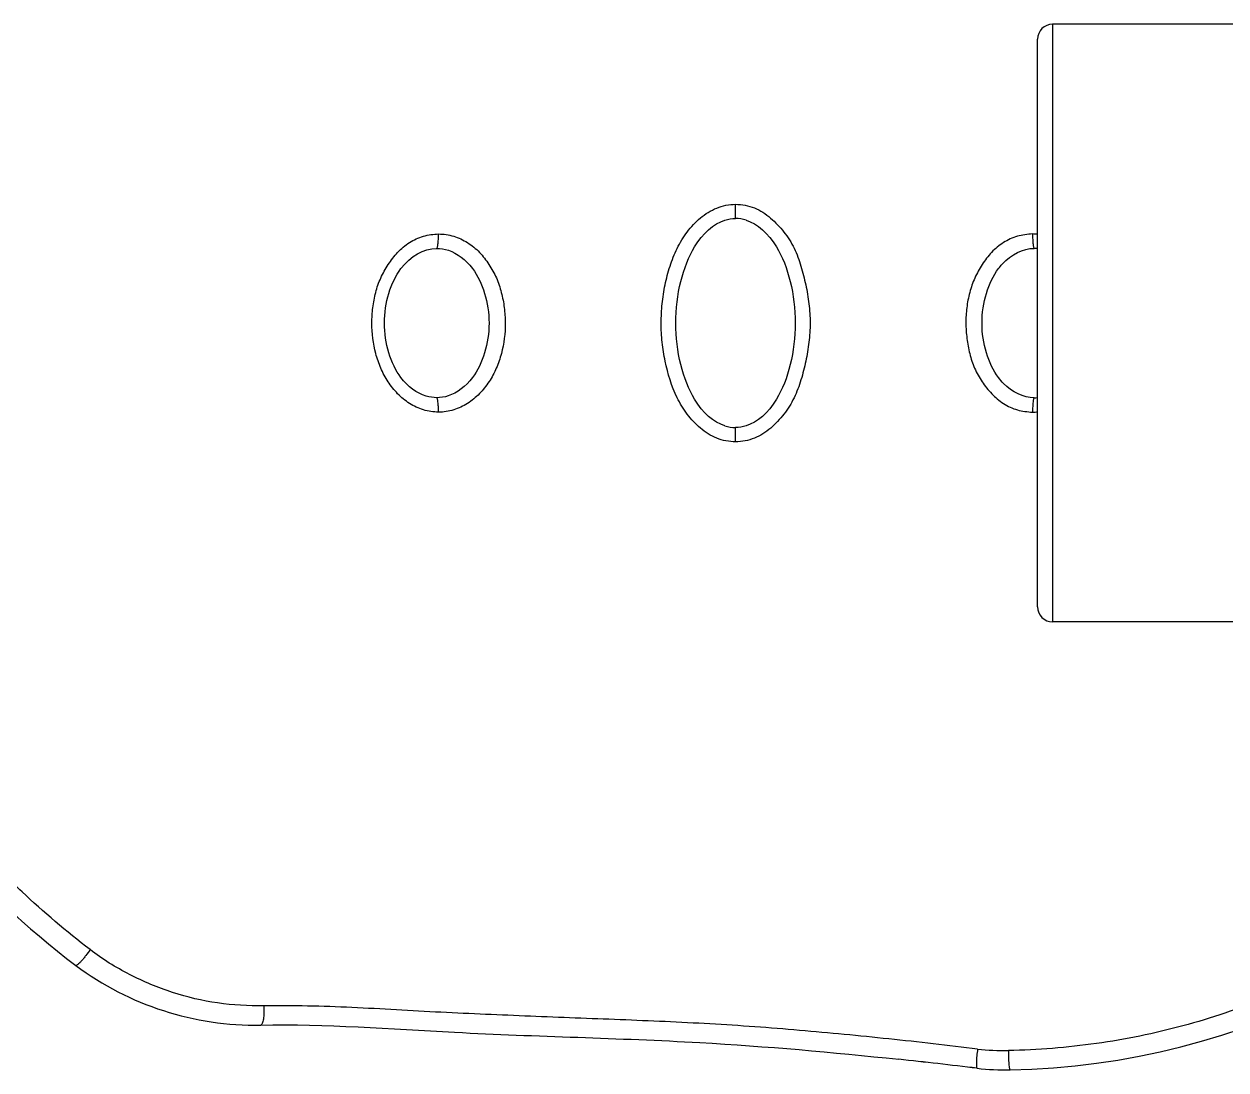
# Model space of a CAD drawing. Extents: x 0 to 3160, y 0 to 2315.
# Drawn here: x 864.3 to 944.7, y 1890.5 to 1960.5 of the extents above; entities that cross this region are included whole.
import ezdxf

# ---------------------------------------------------------------- set-up
doc = ezdxf.new("R2010")
doc.units = 0
doc.header["$LTSCALE"] = 3
doc.header["$MEASUREMENT"] = 0
doc.layers.get('0').update_dxf_attribs({"linetype": 'CONTINUOUS'})

msp = doc.modelspace()

# ---------------------------------------------------------------- linework, layer by layer
at = {"color": 9, "linetype": 'Continuous'}
msp.add_line((933.132, 1960.471), (933.132, 1920.471), dxfattribs=at)
at = {"color": 7, "linetype": 'Continuous'}
for p, q in [((975.132, 1960.471), (933.132, 1960.471)), ((932.132, 1921.471), (932.132, 1959.471)), ((969.632, 1920.471), (933.132, 1920.471))]:
    msp.add_line(p, q, dxfattribs=at)
for centre, radius, start, end in [((899.841, 1940.301), 53.51, 127.49571, 233.16429), ((933.132, 1959.471), 1, 90, 180), ((931.901, 1943.071), 2.4, 84.41709, 89.751), ((931.901, 1937.871), 2.4, 270.24904, 275.58297), ((933.132, 1921.471), 1, 180, 270), ((929.357, 1940.471), 50, 271.07172, 323.70503), ((879.751, 1913.481), 20, 233.16429, 271.08841), ((877.145, 1467.577), 426.071, 83.13342, 83.84416), ((877.145, 1467.577), 426.07, 83.13343, 83.84416), ((929.993, 1906.477), 16, 263.15445, 271.07172)]:
    msp.add_arc(centre, radius, start, end, dxfattribs=at)
at = {"color": 9, "linetype": 'Continuous'}
for centre, radius, start, end in [((931.789, 1942.974), 3.46, 84.25756, 89.92634), ((931.766, 1938.087), 3.578, 270.42937, 275.915), ((929.888, 1906.677), 14.904, 263.18621, 271.09904)]:
    msp.add_arc(centre, radius, start, end, dxfattribs=at)
for points, knots in [([(868.706, 1898.53), (867.126, 1899.747), (864.834, 1901.679), (862.018, 1904.504), (859.377, 1907.493), (856.407, 1911.515), (853.909, 1915.85), (852.212, 1919.475), (850.73, 1923.203), (849.281, 1928.022), (848.196, 1933.966), (847.808, 1940.003), (848.128, 1946.045), (849.142, 1952.002), (850.815, 1957.798), (853.141, 1963.351), (856.082, 1968.588), (859.588, 1973.453), (863.639, 1977.869), (866.663, 1980.478), (868.229, 1981.711)], [0, 0, 0, 0, 0.062265, 0.093383, 0.124507, 0.186779, 0.249164, 0.280419, 0.311714, 0.374397, 0.437185, 0.50004, 0.562895, 0.625685, 0.688368, 0.750895, 0.81328, 0.875546, 0.937751, 1, 1, 1, 1]), ([(911.913, 1932.522), (911.486, 1932.52), (910.621, 1932.694), (909.521, 1933.397), (908.647, 1934.354), (907.745, 1935.823), (907.254, 1937.49), (906.974, 1939.182), (906.913, 1940.471), (906.983, 1941.758), (907.177, 1943.033), (907.5, 1944.282), (907.978, 1945.481), (908.641, 1946.592), (909.517, 1947.548), (910.442, 1948.128), (911.268, 1948.378), (911.699, 1948.421), (911.913, 1948.421)], [0, 0, 0, 0, 0.062329, 0.124736, 0.18725, 0.249769, 0.374618, 0.437148, 0.499686, 0.562253, 0.624795, 0.687362, 0.749896, 0.81242, 0.874924, 0.937377, 0.968701, 1, 1, 1, 1]), ([(911.911, 1947.471), (911.912, 1947.471), (911.909, 1947.481), (911.913, 1947.491), (911.911, 1947.515), (911.912, 1947.545), (911.912, 1947.585), (911.912, 1947.653), (911.913, 1947.755), (911.913, 1947.897), (911.913, 1948.059), (911.913, 1948.236), (911.913, 1948.358), (911.913, 1948.421)], [0, 0, 0, 0, 0.004786, 0.019016, 0.042524, 0.075142, 0.116639, 0.166571, 0.289775, 0.440503, 0.613474, 0.802629, 1, 1, 1, 1]), ([(911.913, 1948.421), (912.128, 1948.421), (912.559, 1948.378), (913.18, 1948.197), (913.759, 1947.904), (914.27, 1947.508), (914.732, 1947.058), (915.294, 1946.408), (915.762, 1945.681), (916.095, 1944.889), (916.291, 1944.275), (916.462, 1943.654), (916.663, 1942.819), (916.849, 1941.761), (916.935, 1940.474), (916.862, 1939.4), (916.738, 1938.551), (916.619, 1937.918), (916.474, 1937.29), (916.298, 1936.67), (916.09, 1936.06), (915.841, 1935.465), (915.531, 1934.9), (915.155, 1934.376), (914.734, 1933.886), (914.276, 1933.431), (913.759, 1933.041), (912.991, 1932.654), (912.341, 1932.522), (911.913, 1932.522)], [0, 0, 0, 0, 0.031254, 0.062576, 0.093798, 0.125049, 0.156377, 0.187612, 0.250036, 0.281237, 0.312506, 0.343801, 0.375051, 0.437502, 0.500002, 0.562464, 0.593734, 0.624989, 0.656227, 0.687482, 0.718797, 0.750079, 0.781257, 0.812485, 0.843846, 0.875176, 0.906377, 0.93767, 1, 1, 1, 1]), ([(892.032, 1934.509), (891.691, 1934.51), (891.004, 1934.613), (890.065, 1935.053), (889.267, 1935.716), (888.633, 1936.533), (888.142, 1937.444), (887.696, 1938.747), (887.525, 1940.129), (887.614, 1941.503), (887.77, 1942.352), (887.966, 1943.012), (888.223, 1943.65), (888.652, 1944.396), (889.263, 1945.23), (890.061, 1945.896), (891.005, 1946.327), (891.691, 1946.431), (892.032, 1946.434)], [0, 0, 0, 0, 0.062194, 0.124463, 0.186879, 0.249406, 0.312011, 0.37466, 0.49981, 0.562481, 0.625285, 0.656644, 0.687922, 0.750539, 0.813055, 0.875475, 0.937787, 1, 1, 1, 1]), ([(891.911, 1945.471), (891.921, 1945.471), (891.943, 1945.499), (891.96, 1945.553), (891.98, 1945.642), (892.005, 1945.814), (892.025, 1946.082), (892.031, 1946.31), (892.032, 1946.434)], [0, 0, 0, 0, 0.029938, 0.089536, 0.181716, 0.304012, 0.622308, 1, 1, 1, 1]), ([(892.032, 1946.434), (892.373, 1946.434), (893.06, 1946.329), (893.998, 1945.889), (894.8, 1945.232), (895.419, 1944.405), (895.934, 1943.509), (896.257, 1942.523), (896.449, 1941.508), (896.544, 1940.133), (896.369, 1938.75), (895.927, 1937.444), (895.435, 1936.533), (894.792, 1935.723), (893.999, 1935.055), (893.061, 1934.61), (892.373, 1934.507), (892.032, 1934.509)], [0, 0, 0, 0, 0.062196, 0.124443, 0.18678, 0.249273, 0.311822, 0.374431, 0.437228, 0.499916, 0.625184, 0.68788, 0.750469, 0.813065, 0.87546, 0.937752, 1, 1, 1, 1]), ([(931.793, 1946.434), (931.452, 1946.409), (930.765, 1946.339), (929.981, 1945.961), (929.424, 1945.564), (928.921, 1945.094), (928.406, 1944.403), (927.901, 1943.5), (927.564, 1942.521), (927.369, 1941.505), (927.304, 1940.471), (927.372, 1939.611), (927.481, 1938.931), (927.586, 1938.426), (927.726, 1937.928), (927.973, 1937.286), (928.392, 1936.532), (929.033, 1935.721), (929.823, 1935.054), (930.765, 1934.604), (931.452, 1934.532), (931.793, 1934.509)], [0, 0, 0, 0, 0.06226, 0.124453, 0.155664, 0.186832, 0.249422, 0.312014, 0.374576, 0.43734, 0.500022, 0.562691, 0.594094, 0.625483, 0.656799, 0.688092, 0.750711, 0.813184, 0.875547, 0.937733, 1, 1, 1, 1]), ([(931.793, 1946.434), (931.794, 1946.31), (931.799, 1946.082), (931.82, 1945.814), (931.843, 1945.642), (931.863, 1945.553), (931.88, 1945.499), (931.901, 1945.471), (931.911, 1945.471)], [0, 0, 0, 0, 0.377869, 0.696291, 0.818714, 0.910964, 0.970456, 1, 1, 1, 1]), ([(892.032, 1934.509), (892.031, 1934.633), (892.025, 1934.861), (892.005, 1935.129), (891.98, 1935.301), (891.96, 1935.39), (891.943, 1935.444), (891.921, 1935.472), (891.911, 1935.472)], [0, 0, 0, 0, 0.377542, 0.695737, 0.818118, 0.910399, 0.970044, 1, 1, 1, 1]), ([(931.911, 1935.471), (931.901, 1935.471), (931.88, 1935.444), (931.863, 1935.39), (931.843, 1935.301), (931.82, 1935.129), (931.799, 1934.861), (931.794, 1934.633), (931.793, 1934.509)], [0, 0, 0, 0, 0.029526, 0.088969, 0.181115, 0.30345, 0.621971, 1, 1, 1, 1]), ([(911.913, 1932.522), (911.913, 1932.585), (911.913, 1932.707), (911.913, 1932.884), (911.913, 1933.046), (911.913, 1933.188), (911.912, 1933.29), (911.912, 1933.358), (911.912, 1933.398), (911.911, 1933.428), (911.913, 1933.452), (911.909, 1933.462), (911.912, 1933.472), (911.911, 1933.472)], [0, 0, 0, 0, 0.197344, 0.38639, 0.55927, 0.709985, 0.833269, 0.88326, 0.924794, 0.957433, 0.980962, 0.995208, 1, 1, 1, 1]), ([(969.701, 1913.632), (968.631, 1912.001), (966.293, 1908.868), (962.253, 1904.626), (957.732, 1900.899), (952.787, 1897.738), (947.478, 1895.194), (941.882, 1893.313), (936.084, 1892.127), (932.145, 1891.814), (930.174, 1891.776)], [0, 0, 0, 0, 0.124599, 0.248951, 0.373312, 0.497926, 0.622932, 0.748335, 0.874065, 1, 1, 1, 1]), ([(868.706, 1898.53), (868.616, 1898.395), (868.475, 1898.197), (868.277, 1897.948), (868.134, 1897.78), (868.007, 1897.643), (867.898, 1897.542), (867.828, 1897.486), (867.773, 1897.465), (867.761, 1897.474)], [0, 0, 0, 0, 0.338525, 0.508255, 0.664687, 0.798308, 0.901266, 0.968282, 1, 1, 1, 1]), ([(880.328, 1894.759), (879.299, 1894.758), (877.23, 1894.869), (874.197, 1895.587), (871.315, 1896.794), (869.53, 1897.891), (868.706, 1898.53)], [0, 0, 0, 0, 0.248429, 0.497719, 0.748202, 1, 1, 1, 1]), ([(880.328, 1894.759), (880.341, 1894.608), (880.347, 1894.382), (880.333, 1894.09), (880.311, 1893.894), (880.28, 1893.729), (880.239, 1893.603), (880.197, 1893.518), (880.151, 1893.485), (880.131, 1893.485)], [0, 0, 0, 0, 0.343081, 0.508417, 0.658539, 0.786362, 0.886262, 0.955791, 1, 1, 1, 1]), ([(928.12, 1891.878), (926.14, 1892.121), (922.168, 1892.569), (917.192, 1893.053), (913.198, 1893.372), (909.196, 1893.63), (905.189, 1893.801), (901.183, 1893.953), (898.181, 1894.073), (895.184, 1894.195), (892.192, 1894.33), (889.21, 1894.498), (886.237, 1894.666), (883.278, 1894.774), (881.309, 1894.772), (880.328, 1894.759)], [0, 0, 0, 0, 0.124951, 0.25032, 0.313093, 0.375892, 0.501495, 0.564259, 0.626972, 0.689609, 0.752139, 0.814532, 0.876724, 0.938589, 1, 1, 1, 1]), ([(928.12, 1891.878), (928.096, 1891.727), (928.068, 1891.502), (928.043, 1891.209), (928.034, 1891.011), (928.032, 1890.846), (928.04, 1890.716), (928.051, 1890.639), (928.073, 1890.593), (928.085, 1890.591)], [0, 0, 0, 0, 0.352637, 0.522801, 0.676803, 0.806728, 0.905876, 0.969943, 1, 1, 1, 1]), ([(930.174, 1891.776), (930.172, 1891.622), (930.175, 1891.392), (930.189, 1891.096), (930.203, 1890.896), (930.221, 1890.731), (930.242, 1890.599), (930.259, 1890.527), (930.28, 1890.48), (930.292, 1890.48)], [0, 0, 0, 0, 0.353102, 0.524184, 0.679205, 0.809966, 0.909447, 0.97288, 1, 1, 1, 1])]:
    msp.add_open_spline(points, degree=3, knots=knots, dxfattribs=at)
at = {"color": 7, "linetype": 'Continuous'}
for points, knots in [([(911.203, 1933.588), (910.447, 1933.832), (908.714, 1935.33), (907.44, 1940.471), (908.714, 1945.613), (910.447, 1947.111), (911.203, 1947.355)], [0, 0, 0, 0, 0.206753, 0.500005, 0.793258, 1, 1, 1, 1]), ([(912.619, 1947.355), (913.374, 1947.111), (915.108, 1945.613), (916.382, 1940.471), (915.108, 1935.33), (913.375, 1933.832), (912.619, 1933.588)], [0, 0, 0, 0, 0.206754, 0.500005, 0.793257, 1, 1, 1, 1]), ([(891.196, 1935.582), (890.571, 1935.772), (889.1, 1936.844), (887.998, 1940.471), (889.204, 1944.441), (891.033, 1945.467), (891.911, 1945.471)], [0, 0, 0, 0, 0.186456, 0.464943, 0.743429, 1, 1, 1, 1]), ([(892.688, 1945.342), (893.29, 1945.143), (894.731, 1944.069), (895.824, 1940.471), (894.73, 1936.869), (893.284, 1935.796), (892.679, 1935.598)], [0, 0, 0, 0, 0.196317, 0.499518, 0.802719, 1, 1, 1, 1]), ([(929.85, 1936.432), (929.733, 1936.553), (928.886, 1937.548), (927.998, 1940.471), (928.871, 1943.344), (929.679, 1944.325), (929.765, 1944.42)], [0, 0, 0, 0, 0.066753, 0.508213, 0.949673, 1, 1, 1, 1]), ([(880.131, 1893.485), (884.491, 1893.568), (894.378, 1892.785), (908.539, 1892.541), (918.383, 1891.669), (922.834, 1891.191)], [0, 0, 0, 0, 0.299929, 0.685544, 1, 1, 1, 1])]:
    msp.add_open_spline(points, degree=3, knots=knots, dxfattribs=at)
for points in [[(911.203, 1947.355), (911.436, 1947.43), (911.674, 1947.47), (911.911, 1947.471)], [(912.619, 1947.355), (912.386, 1947.43), (912.148, 1947.47), (911.911, 1947.471)], [(891.911, 1945.471), (892.172, 1945.47), (892.433, 1945.426), (892.688, 1945.342)], [(929.765, 1944.42), (930.373, 1945.09), (931.141, 1945.468), (931.911, 1945.471)], [(931.911, 1935.472), (931.177, 1935.475), (930.444, 1935.819), (929.85, 1936.432)], [(891.911, 1935.472), (891.671, 1935.473), (891.431, 1935.51), (891.196, 1935.582)], [(892.679, 1935.598), (892.427, 1935.516), (892.169, 1935.473), (891.911, 1935.472)], [(911.203, 1933.588), (911.436, 1933.513), (911.674, 1933.473), (911.911, 1933.472)], [(912.619, 1933.588), (912.386, 1933.513), (912.148, 1933.473), (911.911, 1933.472)]]:
    msp.add_open_spline(points, degree=3, dxfattribs=at)

doc.saveas('drawing.dxf')
